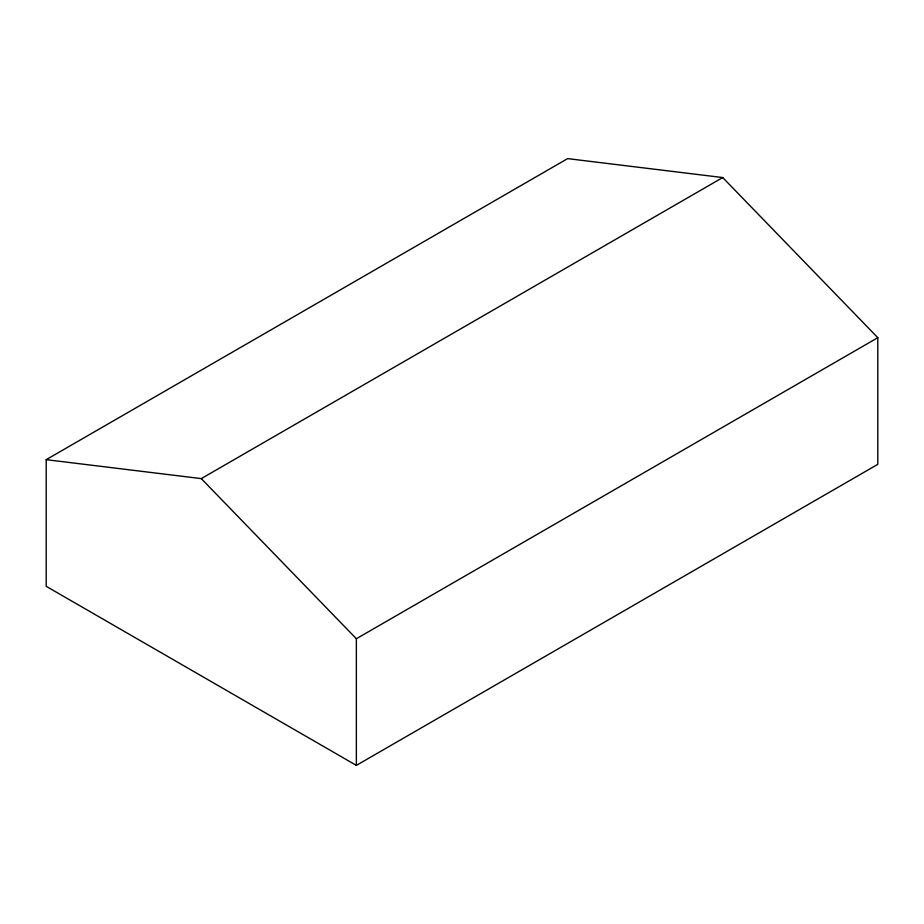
<?xml version="1.0" encoding="UTF-8"?>
<svg xmlns="http://www.w3.org/2000/svg" width="924" height="924" viewBox="0 0 924 924"><rect width="100%" height="100%" fill="white"/><g stroke="black" fill="none" stroke-linecap="round" stroke-linejoin="round"><path stroke-width="1.39" d="M46.2 459.667L567.636 158.616L722.718 177.558L877.8 337.687L877.8 464.333L356.364 765.384L46.2 586.313L46.2 459.667L201.282 478.609L722.718 177.558M356.364 765.384L356.364 638.738L877.8 337.687M201.282 478.609L356.364 638.738"/></g></svg>
